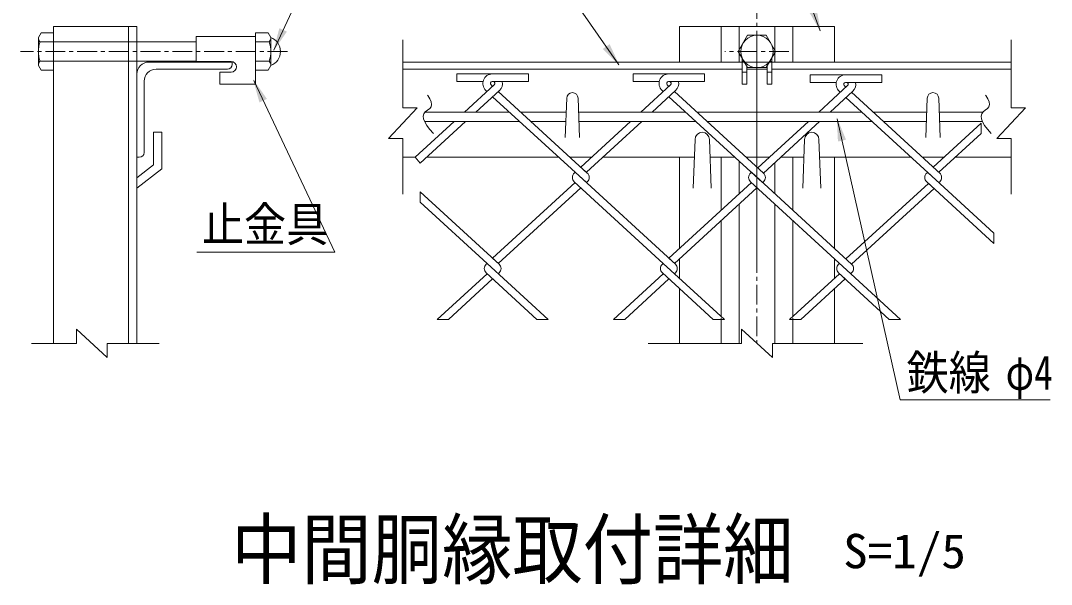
# Model space of a CAD drawing. Units: millimetres, scale not verified, with parts at other scales. Extents: x -4455 to 4455, y -3150 to 3150.
# Drawn here: x 1567 to 2865, y 1491 to 2201 of the extents above; entities that cross this region are included whole.
import ezdxf
from ezdxf.enums import TextEntityAlignment as Align

# ---------------------------------------------------------------- set-up
doc = ezdxf.new("R2010")
doc.units = ezdxf.units.MM
doc.header["$LTSCALE"] = 20
doc.linetypes.add('DASHED', pattern=[7.5, 6, -1.5])
doc.linetypes.add('USER1', pattern=[2, 1.25, -0.25, 0.25, -0.25])
doc.layers.add('0-3_7詳細', color=7, linetype='Continuous', lineweight=18)
doc.styles.add('ＭＳ ゴシック', font='')
doc.styles.get('ＭＳ ゴシック').set_extended_font_data('MS Gothic')

msp = doc.modelspace()

# ---------------------------------------------------------------- linework, layer by layer
at = {"layer": '0-3_7詳細', "color": 1, "linetype": 'USER1'}
for p, q in [((2494.57, 2228.68), (2494.57, 1794.75)), ((1903.07, 2162.53), (1566.82, 2162.53)), ((2534.86, 2162.53), (2454.22, 2162.53)), ((2494.57, 2164.09), (2494.57, 1898.51))]:
    msp.add_line(p, q, dxfattribs=at)
at = {"layer": '0-3_7詳細'}
for p, q in [((1589.19, 2180.29), (1592.51, 2186.05)), ((1592.51, 2186.05), (1608.39, 2186.05)), ((1608.39, 2194.18), (1608.39, 1794.75)), ((1713.39, 2194.18), (1608.39, 2194.18)), ((1608.39, 2139.01), (1608.39, 2186.05)), ((1702.89, 2194.18), (1702.89, 1794.75)), ((1713.39, 2194.18), (1713.39, 1794.75)), ((1862.82, 2139.01), (1862.82, 2186.05)), ((1878.69, 2186.05), (1862.82, 2186.05)), ((1882.02, 2180.29), (1878.69, 2186.05)), ((2397.07, 2194.18), (2592.07, 2194.18)), ((2397.07, 2194.18), (2397.07, 2149.18)), ((2449.57, 2194.18), (2449.57, 2149.18)), ((2472.07, 2194.18), (2472.07, 2149.18)), ((2517.07, 2194.18), (2517.07, 2149.18)), ((2539.57, 2194.18), (2539.57, 2149.18)), ((2592.07, 2194.18), (2592.07, 2149.18)), ((1589.19, 2144.77), (1589.19, 2180.29)), ((1591.25, 2174.53), (1608.39, 2174.53)), ((1713.39, 2174.53), (1787.82, 2174.53)), ((1787.82, 2181.5), (1862.82, 2181.5)), ((1787.82, 2181.5), (1787.82, 2150)), ((1862.82, 2181.5), (1862.82, 2121.5)), ((1879.96, 2174.53), (1862.82, 2174.53)), ((1882.02, 2144.77), (1882.02, 2180.29)), ((1589.19, 2144.77), (1592.51, 2139.01)), ((1591.25, 2150.53), (1608.39, 2150.53)), ((1713.39, 2150.53), (1787.82, 2150.53)), ((1728.39, 2149.18), (1833.39, 2149.18)), ((1787.82, 2150), (1832.07, 2150)), ((1833.39, 2149.18), (1833.39, 2146.18)), ((1879.96, 2150.53), (1862.82, 2150.53)), ((1882.02, 2144.77), (1878.69, 2139.01)), ((2048.49, 2149.18), (2475.82, 2149.18)), ((2629.57, 2149.18), (2359.57, 2149.18)), ((2475.82, 2154.27), (2475.82, 2121.5)), ((2478.29, 2150), (2475.82, 2150)), ((2478.76, 2149.18), (2510.38, 2149.18)), ((2481.82, 2143.88), (2481.82, 2121.5)), ((2510.85, 2150), (2513.32, 2150)), ((2513.32, 2154.27), (2513.32, 2121.5)), ((2513.32, 2149.18), (2814.9, 2149.18)), ((1592.51, 2139.01), (1608.39, 2139.01)), ((1713.39, 2029.18), (1713.39, 2134.18)), ((1737.39, 2140.18), (1827.39, 2140.18)), ((1817.82, 2136.5), (1817.82, 2121.5)), ((1817.82, 2136.5), (1832.07, 2136.5)), ((1878.69, 2139.01), (1862.82, 2139.01)), ((2048.49, 2140.18), (2475.82, 2140.18)), ((2481.82, 2136.5), (2475.82, 2136.5)), ((2481.82, 2140.18), (2507.32, 2140.18)), ((2507.32, 2136.5), (2513.32, 2136.5)), ((2513.32, 2140.18), (2814.9, 2140.18)), ((1722.39, 2035.18), (1722.39, 2125.18)), ((1817.82, 2121.5), (1862.82, 2121.5)), ((2481.82, 2121.5), (2475.82, 2121.5)), ((2154.42, 2112.06), (2152.98, 2113.38)), ((2168.63, 2112.06), (2170.07, 2113.38)), ((2252.99, 2054.35), (2254.79, 2103.55)), ((2270.99, 2054.35), (2269.19, 2103.55)), ((2707.29, 2054.35), (2709.09, 2103.55)), ((2725.29, 2054.35), (2723.49, 2103.55)), ((2076.35, 2086.18), (2182.67, 2086.18)), ((2196.88, 2086.18), (2254.15, 2086.18)), ((2269.82, 2086.18), (2404.69, 2086.18)), ((2418.9, 2086.18), (2626.72, 2086.18)), ((2640.93, 2086.18), (2708.45, 2086.18)), ((2724.13, 2086.18), (2779.18, 2086.18)), ((2075.81, 2074.18), (2195.76, 2074.18)), ((2209.97, 2074.18), (2253.71, 2074.18)), ((2270.26, 2074.18), (2417.79, 2074.18)), ((2432, 2074.18), (2639.82, 2074.18)), ((2654.03, 2074.18), (2708.02, 2074.18)), ((2724.56, 2074.18), (2778.65, 2074.18)), ((1734.39, 2060.68), (1734.39, 2019.68)), ((1744.89, 2060.68), (1734.39, 2060.68)), ((1744.89, 2060.68), (1744.89, 2014.52)), ((2414.32, 1990.18), (2416.57, 2051.68)), ((2436.82, 1990.18), (2434.57, 2051.68)), ((2552.32, 1990.18), (2554.57, 2051.68)), ((2574.82, 1990.18), (2572.57, 2051.68)), ((1713.39, 2029.18), (1716.39, 2029.18)), ((2048.49, 2029.18), (2063.97, 2029.18)), ((2078.18, 2029.18), (2244.87, 2029.18)), ((2259.08, 2029.18), (2286, 2029.18)), ((2300.21, 2029.18), (2415.74, 2029.18)), ((2397.07, 2029.18), (2397.07, 1914.49)), ((2435.39, 2029.18), (2466.9, 2029.18)), ((2449.57, 2029.18), (2449.57, 1962.59)), ((2481.11, 2029.18), (2510.17, 2029.18)), ((2524.38, 2029.18), (2553.74, 2029.18)), ((2539.57, 2029.18), (2539.57, 1962.59)), ((2573.39, 2029.18), (2688.93, 2029.18)), ((2592.07, 2029.18), (2592.07, 1914.49)), ((2703.14, 2029.18), (2730.05, 2029.18)), ((2744.26, 2029.18), (2814.9, 2029.18)), ((1713.39, 2003.45), (1734.39, 2019.68)), ((1713.39, 1990.18), (1744.89, 2014.52)), ((2472.07, 2024.45), (2472.07, 1983.21)), ((2517.07, 2022.48), (2517.07, 1983.21)), ((2502.74, 1998.3), (2501.67, 1997.32)), ((2472.07, 1970.19), (2472.07, 1794.75)), ((2517.07, 1970.19), (2517.07, 1794.75)), ((2449.57, 1949.57), (2449.57, 1828.59)), ((2539.57, 1949.57), (2539.57, 1828.59)), ((2397.07, 1901.46), (2397.07, 1876.7)), ((2592.07, 1901.46), (2592.07, 1876.7)), ((2397.07, 1863.68), (2397.07, 1794.75)), ((2592.07, 1863.68), (2592.07, 1794.75)), ((2449.57, 1826.57), (2449.57, 1794.75)), ((2539.57, 1826.57), (2539.57, 1794.75))]:
    msp.add_line(p, q, dxfattribs=at)
at = {"layer": '0-3_7詳細', "color": 3, "linetype": 'DASHED'}
for p, q in [((1608.39, 2174.53), (1713.39, 2174.53)), ((1608.39, 2150.53), (1713.39, 2150.53))]:
    msp.add_line(p, q, dxfattribs=at)
at = {"layer": '0-3_7詳細', "color": 4}
for p, q in [((2048.49, 2091.62), (2048.49, 2177.2)), ((2814.9, 2091.62), (2814.9, 2177.2)), ((2066.49, 2091.62), (2030.49, 2052.85)), ((2048.49, 2091.62), (2066.49, 2091.62)), ((2048.49, 2052.85), (2030.49, 2052.85)), ((2048.49, 2052.85), (2048.49, 1982.65)), ((2814.9, 2052.85), (2796.9, 2052.85)), ((2814.9, 2052.85), (2814.9, 1982.65)), ((1637.19, 1794.75), (1637.19, 1812.75)), ((1675.96, 1776.75), (1637.19, 1812.75)), ((2513.95, 1776.75), (2475.18, 1812.75)), ((2475.18, 1794.75), (2475.18, 1812.75)), ((1637.19, 1794.75), (1580.62, 1794.75)), ((1675.96, 1794.75), (1741.23, 1794.75)), ((1675.96, 1794.75), (1675.96, 1776.75)), ((2475.18, 1794.75), (2357.38, 1794.75)), ((2513.95, 1794.75), (2627.89, 1794.75)), ((2513.95, 1794.75), (2513.95, 1776.75))]:
    msp.add_line(p, q, dxfattribs=at)
at = {"layer": '0-3_7詳細', "color": 3}
for p, q in [((2116.52, 2134.23), (2116.52, 2124.63)), ((2161.96, 2134.23), (2116.52, 2134.23)), ((2161.09, 2134.23), (2206.52, 2134.23)), ((2206.52, 2134.23), (2206.52, 2124.63)), ((2383.99, 2134.23), (2338.55, 2134.23)), ((2338.55, 2134.23), (2338.55, 2124.63)), ((2383.12, 2134.23), (2428.55, 2134.23)), ((2428.55, 2134.23), (2428.55, 2124.63)), ((2561.65, 2133.25), (2561.65, 2123.65)), ((2607.09, 2133.25), (2561.65, 2133.25)), ((2606.22, 2133.25), (2651.65, 2133.25)), ((2651.65, 2133.25), (2651.65, 2123.65)), ((2149.33, 2124.63), (2116.52, 2124.63)), ((2163.58, 2120.46), (2126.17, 2086.18)), ((2161.52, 2118.57), (2159.47, 2120.46)), ((2161.09, 2124.63), (2206.52, 2124.63)), ((2161.96, 2124.63), (2161.09, 2124.63)), ((2161.52, 2118.57), (2163.58, 2120.46)), ((2371.36, 2124.63), (2338.55, 2124.63)), ((2385.61, 2120.46), (2348.2, 2086.18)), ((2383.55, 2118.57), (2381.5, 2120.46)), ((2383.12, 2124.63), (2428.55, 2124.63)), ((2383.99, 2124.63), (2383.12, 2124.63)), ((2594.46, 2123.65), (2561.65, 2123.65)), ((2608.71, 2119.48), (2572.37, 2086.18)), ((2606.65, 2117.59), (2604.59, 2119.48)), ((2606.22, 2123.65), (2651.65, 2123.65)), ((2607.09, 2123.65), (2606.22, 2123.65)), ((2170.07, 2113.38), (2140.38, 2086.18)), ((2279.64, 1997.32), (2161.52, 2105.55)), ((2280.71, 2009.36), (2168.63, 2112.06)), ((2392.1, 2113.38), (2362.41, 2086.18)), ((2376.45, 2112.06), (2375.01, 2113.38)), ((2501.67, 1997.32), (2383.55, 2105.55)), ((2502.74, 2009.36), (2390.66, 2112.06)), ((2615.19, 2112.4), (2586.58, 2086.18)), ((2599.55, 2111.08), (2598.11, 2112.4)), ((2724.77, 1996.34), (2606.65, 2104.57)), ((2725.84, 2008.38), (2613.76, 2111.08)), ((2113.08, 2074.18), (2063.97, 2029.18)), ((2335.11, 2074.18), (2272.54, 2016.85)), ((2349.32, 2074.18), (2279.64, 2010.34)), ((2559.28, 2074.18), (2495.64, 2015.87)), ((2573.49, 2074.18), (2502.74, 2009.36)), ((2776.94, 2072.14), (2716.59, 2016.85)), ((2776.94, 2072.14), (2776.94, 2059.12)), ((2776.94, 2059.12), (2723.7, 2010.34)), ((2280.71, 2009.36), (2272.54, 2016.85)), ((2265.43, 2010.34), (2264.36, 2009.36)), ((2265.43, 2010.34), (2264.36, 2009.36)), ((2391.73, 1894.61), (2265.43, 2010.34)), ((2487.46, 2010.34), (2486.39, 2009.36)), ((2487.46, 2010.34), (2486.39, 2009.36)), ((2613.76, 1894.61), (2487.46, 2010.34)), ((2709.49, 2010.34), (2708.42, 2009.36)), ((2709.49, 2010.34), (2708.42, 2009.36)), ((2793.06, 1933.76), (2709.49, 2010.34)), ((2265.43, 1997.32), (2161.52, 1902.1)), ((2272.54, 1990.81), (2168.63, 1895.59)), ((2376.45, 1895.59), (2264.36, 1998.3)), ((2280.71, 1998.3), (2279.64, 1997.32)), ((2487.46, 1997.32), (2383.55, 1902.1)), ((2494.57, 1990.81), (2390.66, 1895.59)), ((2612.69, 1882.57), (2486.39, 1998.3)), ((2710.56, 1996.34), (2606.65, 1901.12)), ((2717.67, 1989.83), (2613.76, 1894.61)), ((2716.59, 1990.81), (2708.42, 1998.3)), ((2793.06, 1920.74), (2708.42, 1998.3)), ((2724.77, 1998.3), (2723.7, 1997.32)), ((2724.77, 1998.3), (2723.7, 1997.32)), ((2169.7, 1894.61), (2070.07, 1985.9)), ((2070.07, 1972.88), (2070.07, 1985.9)), ((2154.42, 1895.59), (2070.07, 1972.88)), ((2793.06, 1933.76), (2793.06, 1920.74)), ((2169.7, 1894.61), (2161.52, 1902.1)), ((2391.73, 1894.61), (2383.55, 1902.1)), ((2154.42, 1895.59), (2153.35, 1894.61)), ((2154.42, 1895.59), (2153.35, 1894.61)), ((2217.22, 1825.03), (2153.35, 1883.55)), ((2231.43, 1825.03), (2154.42, 1895.59)), ((2169.7, 1883.55), (2168.63, 1882.57)), ((2376.45, 1895.59), (2375.38, 1894.61)), ((2376.45, 1895.59), (2375.38, 1894.61)), ((2439.25, 1825.03), (2375.38, 1883.55)), ((2453.46, 1825.03), (2376.45, 1895.59)), ((2391.73, 1883.55), (2390.66, 1882.57)), ((2598.48, 1895.59), (2597.41, 1894.61)), ((2598.48, 1895.59), (2597.41, 1894.61)), ((2661.27, 1825.03), (2597.41, 1883.55)), ((2605.58, 1876.06), (2597.41, 1883.55)), ((2613.76, 1883.55), (2612.69, 1882.57)), ((2613.76, 1883.55), (2612.69, 1882.57)), ((2154.42, 1882.57), (2091.62, 1825.03)), ((2161.52, 1876.06), (2105.83, 1825.03)), ((2376.45, 1882.57), (2313.65, 1825.03)), ((2383.55, 1876.06), (2327.86, 1825.03)), ((2598.48, 1882.57), (2535.68, 1825.03)), ((2605.58, 1876.06), (2549.89, 1825.03)), ((2675.48, 1825.03), (2612.69, 1882.57)), ((2105.83, 1825.03), (2091.62, 1825.03)), ((2231.43, 1825.03), (2217.22, 1825.03)), ((2327.86, 1825.03), (2313.65, 1825.03)), ((2453.46, 1825.03), (2439.25, 1825.03)), ((2549.89, 1825.03), (2535.68, 1825.03)), ((2675.48, 1825.03), (2661.27, 1825.03))]:
    msp.add_line(p, q, dxfattribs=at)
at = {"layer": '0-3_7詳細'}
for points in [[(1626.25, 2315.57), (1955.85, 2315.57), (1885.79, 2164.35)], [(2840.56, 2316.37), (2527.22, 2316.37), (2574.35, 2188.71)], [(2020.25, 2248.81), (2249.01, 2248.81), (2320.54, 2145.76)], [(2507.32, 2143.88), (2507.32, 2121.5), (2513.32, 2121.5)], [(1788.93, 1909.74), (1962.51, 1909.74), (1860.47, 2125.89)], [(2863.89, 1723.78), (2674.81, 1723.78), (2595.53, 2077.55)]]:
    msp.add_lwpolyline(points, dxfattribs=at)
at = {"layer": '0-3_7詳細', "color": 3}
msp.add_lwpolyline([(2471.05, 2162.53), (2482.81, 2182.9), (2506.33, 2182.9), (2518.09, 2162.53), (2506.33, 2142.17), (2482.81, 2142.17)], close=True, dxfattribs=at)
at = {"layer": '0-3_7詳細', "color": 4}
for points in [[(2079.55, 2107.45), (2079.86, 2107.07), (2082.52, 2102.87), (2084.09, 2099.11), (2084.56, 2095.79), (2083.93, 2092.92), (2082.21, 2090.49), (2079.39, 2088.5), (2076.57, 2086.49), (2074.81, 2084.01), (2074.13, 2081.05), (2074.52, 2077.62), (2075.99, 2073.71), (2078.53, 2069.33), (2082.14, 2064.47), (2086.83, 2059.14)], [(2782.38, 2107.45), (2782.69, 2107.07), (2785.36, 2102.87), (2786.92, 2099.11), (2787.39, 2095.79), (2786.77, 2092.92), (2785.05, 2090.49), (2782.23, 2088.5), (2779.4, 2086.49), (2777.65, 2084.01), (2776.97, 2081.05), (2777.36, 2077.62), (2778.83, 2073.71), (2781.37, 2069.33), (2784.98, 2064.47), (2789.67, 2059.14)], [(2814.9, 2091.62), (2832.9, 2091.62), (2796.9, 2052.85)]]:
    msp.add_lwpolyline(points, dxfattribs=at)
at = {"layer": '0-3_7詳細', "color": 3}
msp.add_lwpolyline([(2127.29, 2074.18), (2070.07, 2021.75), (2063.97, 2029.18)], dxfattribs=at)
msp.add_circle((2494.57, 2162.53), 20.4, dxfattribs=at)
at = {"layer": '0-3_7詳細'}
for centre, radius, start, end in [((1598.27, 2180.29), 9.09, 180, 219.3382), ((1625.19, 2162.53), 36, 160.52878, 199.47122), ((1872.93, 2180.29), 9.09, 320.6618, 0), ((1846.02, 2162.53), 36, 340.52878, 19.47122), ((1875.2, 2162.53), 19.02, 291.00774, 68.99226), ((1598.27, 2144.77), 9.09, 140.6618, 180), ((1728.39, 2134.18), 15, 90, 180), ((1827.39, 2146.18), 6, 270, 0), ((1832.07, 2143.25), 6.75, 270, 90), ((1872.93, 2144.77), 9.09, 0, 39.3382), ((1737.39, 2125.18), 15, 90, 180), ((2261.99, 2103.55), 7.2, 0, 180), ((2716.29, 2103.55), 7.2, 0, 180), ((2425.57, 2051.68), 9, 0, 180), ((2563.57, 2051.68), 9, 0, 180), ((1716.39, 2035.18), 6, 270, 0)]:
    msp.add_arc(centre, radius, start, end, dxfattribs=at)
at = {"layer": '0-3_7詳細', "color": 3}
for centre, radius, start, end in [((2161.09, 2122.23), 12, 90, 227.5), ((2383.12, 2122.23), 12, 90, 227.5), ((2606.22, 2121.25), 12, 90, 227.5), ((2161.09, 2122.23), 2.4, 90, 227.5), ((2161.96, 2122.23), 2.4, 312.5, 90), ((2161.96, 2122.23), 12, 312.5, 11.53696), ((2383.12, 2122.23), 2.4, 90, 227.5), ((2383.99, 2122.23), 2.4, 312.5, 90), ((2383.99, 2122.23), 12, 312.5, 11.53696), ((2606.22, 2121.25), 2.4, 90, 227.5), ((2607.09, 2121.25), 2.4, 312.5, 90), ((2607.09, 2121.25), 12, 312.5, 11.53696), ((2269.43, 2003.83), 7.5, 132.5, 227.5), ((2275.65, 2003.83), 7.5, 312.5, 47.5), ((2491.46, 2003.83), 7.5, 132.5, 227.5), ((2497.67, 2003.83), 7.5, 312.5, 47.5), ((2713.49, 2003.83), 7.5, 132.5, 227.5), ((2719.7, 2003.83), 7.5, 312.5, 47.5), ((2158.42, 1889.08), 7.5, 132.5, 227.5), ((2164.63, 1889.08), 7.5, 312.5, 47.5), ((2380.44, 1889.08), 7.5, 132.5, 227.5), ((2386.66, 1889.08), 7.5, 312.5, 47.5), ((2602.47, 1889.08), 7.5, 132.5, 227.5), ((2608.69, 1889.08), 7.5, 312.5, 47.5)]:
    msp.add_arc(centre, radius, start, end, dxfattribs=at)
at = {"layer": '0-3_7詳細'}
for points in [[(2575.04, 2186.83), (2559.76, 2213.17), (2569.54, 2216.78)], [(1884.95, 2162.53), (1892.83, 2191.94), (1902.29, 2187.56)], [(2321.69, 2144.12), (2300.3, 2165.79), (2308.86, 2171.73)], [(1859.62, 2127.7), (1877.13, 2102.79), (1867.71, 2098.35)], [(2595.09, 2079.51), (2606.74, 2051.37), (2596.57, 2049.09)]]:
    msp.add_solid(points, dxfattribs=at)

# ---------------------------------------------------------------- texts
at = {"layer": '0-3_7詳細', "color": 3, "style": 'ＭＳ ゴシック'}
for s, width, p in [('止金具', 0.9, (1795.15, 1910.11)), ('鉄線', 0.9, (2682.96, 1723.28)), ('φ4', 0.8, (2807.88, 1723.28)), ('S=1/5', 1.05, (2603.23, 1498.43))]:
    msp.add_text(s, height=43.26, dxfattribs=dict(at, width=width)).set_placement(p, align=Align.BOTTOM_LEFT)
at = {"layer": '0-3_7詳細', "style": 'ＭＳ ゴシック', "width": 0.9}
msp.add_text('中間胴縁取付詳細', height=72.14, dxfattribs=at).set_placement((1832.05, 1477.48), align=Align.BOTTOM_LEFT)

doc.saveas('drawing.dxf')
